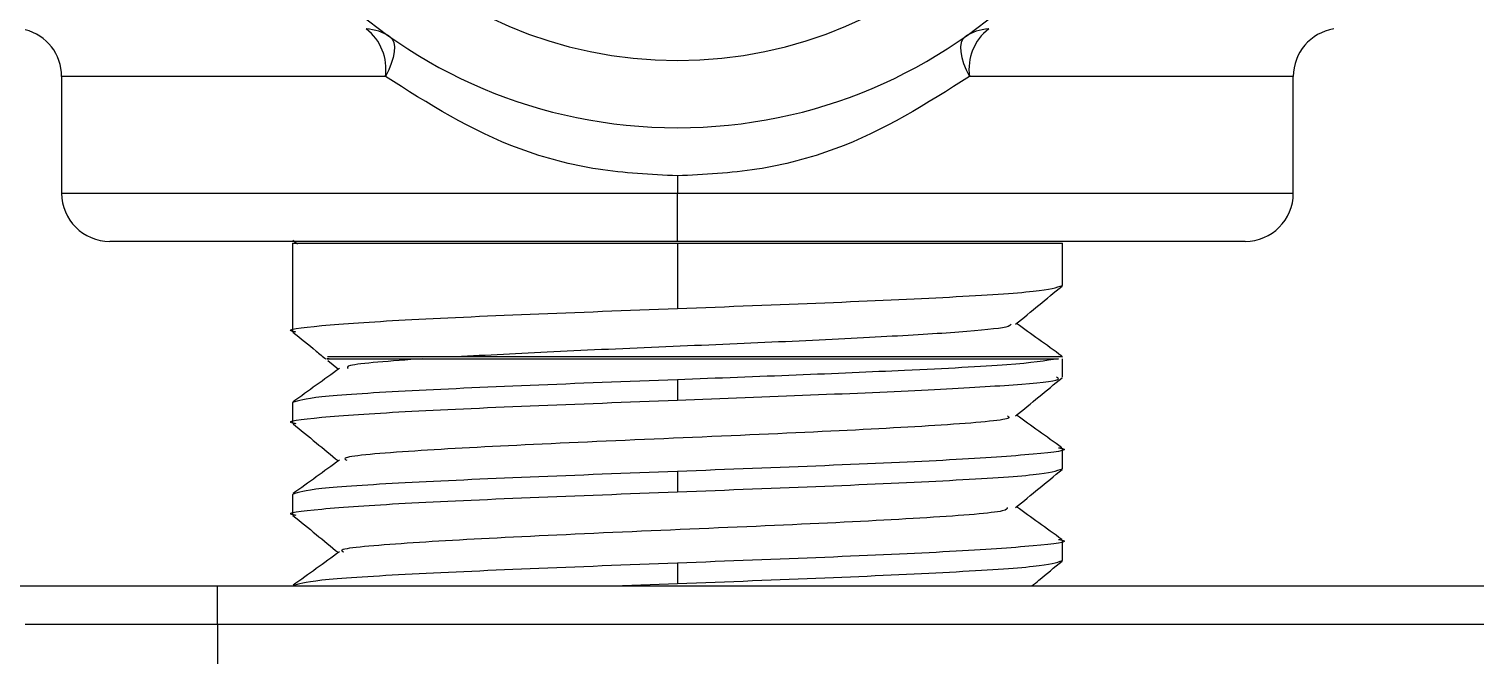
# Model space of a CAD drawing. Header units: centimetres. Extents: x -13594 to 4017, y -3206 to 1780.
# Drawn here: x -7183.06 to -7163.23, y -1845 to -1836.42 of the extents above; entities that cross this region are included whole.
import ezdxf

# ---------------------------------------------------------------- set-up
doc = ezdxf.new("R2010")
doc.units = ezdxf.units.CM

msp = doc.modelspace()

# ---------------------------------------------------------------- linework, layer by layer
at = {"color": 7, "linetype": 'Continuous', "lineweight": 25}
for p, q in [((-7182.609, -1837.068), (-7182.609, -1838.668)), ((-7178.169, -1837.068), (-7182.609, -1837.068)), ((-7165.718, -1837.068), (-7170.158, -1837.068)), ((-7165.718, -1838.668), (-7165.718, -1837.068)), ((-7174.164, -1838.431), (-7174.164, -1838.668)), ((-7182.609, -1838.668), (-7174.164, -1838.668)), ((-7174.164, -1839.328), (-7174.164, -1838.668)), ((-7174.164, -1838.668), (-7165.718, -1838.668)), ((-7174.164, -1839.328), (-7181.949, -1839.328)), ((-7179.442, -1839.354), (-7179.442, -1840.282)), ((-7179.442, -1839.354), (-7174.164, -1839.354)), ((-7179.437, -1839.314), (-7179.376, -1839.364)), ((-7166.378, -1839.328), (-7174.164, -1839.328)), ((-7174.164, -1839.354), (-7174.164, -1840.248)), ((-7174.164, -1839.354), (-7168.885, -1839.354)), ((-7168.885, -1839.934), (-7168.885, -1839.354)), ((-7179.442, -1840.282), (-7179.442, -1840.562)), ((-7178.959, -1840.963), (-7178.814, -1841.082)), ((-7168.935, -1840.9), (-7168.885, -1840.912)), ((-7168.885, -1841.19), (-7168.885, -1840.938)), ((-7174.164, -1841.225), (-7174.164, -1841.505)), ((-7179.442, -1841.539), (-7179.442, -1841.819)), ((-7168.885, -1842.447), (-7168.885, -1842.167)), ((-7174.164, -1842.482), (-7174.164, -1842.761)), ((-7179.442, -1842.796), (-7179.442, -1843.076)), ((-7168.885, -1843.704), (-7168.885, -1843.424)), ((-7174.164, -1843.738), (-7174.164, -1844.018)), ((-7183.638, -1844.052), (-7180.471, -1844.052)), ((-7180.471, -1844.58), (-7180.471, -1844.052)), ((-7180.471, -1844.052), (-7156.712, -1844.052)), ((-7175.04, -1844.052), (-7174.164, -1844.018)), ((-7180.471, -1844.58), (-7183.11, -1844.58)), ((-7180.471, -1844.58), (-7180.471, -1864.004)), ((-7156.712, -1844.58), (-7180.471, -1844.58))]:
    msp.add_line(p, q, dxfattribs=at).dxf.unprotected_set("ltscale", 0)
at = {"color": 7, "linetype": 'Continuous', "lineweight": 25, "flags": 128}
for points in [[(-7178.103, -1836.527), (-7178.073, -1836.559), (-7178.053, -1836.604), (-7178.045, -1836.661), (-7178.048, -1836.729), (-7178.063, -1836.806), (-7178.088, -1836.889), (-7178.124, -1836.977), (-7178.169, -1837.068)], [(-7170.224, -1836.527), (-7170.254, -1836.559), (-7170.274, -1836.604), (-7170.282, -1836.661), (-7170.279, -1836.729), (-7170.265, -1836.806), (-7170.239, -1836.889), (-7170.203, -1836.977), (-7170.158, -1837.068)]]:
    msp.add_lwpolyline(points, dxfattribs=at).dxf.unprotected_set("ltscale", 0)
at = {"color": 7, "linetype": 'Continuous', "lineweight": 25}
for centre, radius, start, end in [((-7174.164, -1830.909), 6.862, 180, 0), ((-7174.164, -1830.909), 5.938, 180, 0), ((-7183.269, -1837.068), 0.66, 0, 76.1135), ((-7178.457, -1837.034), 0.618, 55.0364, 87.6276), ((-7178.857, -1836.967), 0.696, 351.6743, 52.2805), ((-7169.87, -1837.034), 0.618, 92.3724, 124.9636), ((-7169.47, -1836.967), 0.696, 127.7195, 188.3257), ((-7165.058, -1837.068), 0.66, 99.2069, 180), ((-7181.949, -1838.668), 0.66, 180, 270), ((-7166.378, -1838.668), 0.66, 270, 0)]:
    msp.add_arc(centre, radius, start, end, dxfattribs=at).dxf.unprotected_set("ltscale", 0)
for points, knots in [([(-7174.164, -1838.431), (-7174.529, -1838.412), (-7175.269, -1838.374), (-7176.696, -1838.001), (-7177.581, -1837.44), (-7178.169, -1837.068)], [0, 0, 0, 0, 0.246865, 0.499961, 1, 1, 1, 1]), ([(-7170.158, -1837.068), (-7170.746, -1837.44), (-7171.631, -1838.001), (-7173.057, -1838.374), (-7173.798, -1838.412), (-7174.164, -1838.431)], [0, 0, 0, 0, 0.499847, 0.753037, 1, 1, 1, 1]), ([(-7169.526, -1840.464), (-7169.42, -1840.377), (-7169.208, -1840.203), (-7168.996, -1840.029), (-7168.89, -1839.942)], [0, 0, 0, 0, 0.499978, 1, 1, 1, 1]), ([(-7179.396, -1840.571), (-7179.413, -1840.568), (-7179.576, -1840.539), (-7179.117, -1840.483), (-7178.007, -1840.405), (-7176.233, -1840.326), (-7174.853, -1840.274), (-7174.164, -1840.248)], [0, 0, 0, 0, 0.0279365, 0.2709524, 0.5139683, 0.7569841, 1, 1, 1, 1]), ([(-7179.437, -1840.571), (-7179.331, -1840.657), (-7179.18, -1840.781), (-7179.03, -1840.905), (-7178.985, -1840.941)], [0, 0, 0, 0, 0.703479, 1, 1, 1, 1]), ([(-7169.588, -1840.464), (-7169.597, -1840.477), (-7169.619, -1840.512), (-7170.239, -1840.574), (-7171.321, -1840.637), (-7172.746, -1840.708), (-7174.324, -1840.774), (-7175.91, -1840.843), (-7176.774, -1840.889), (-7177.206, -1840.912)], [0, 0, 0, 0, 0.088536, 0.241793, 0.391778, 0.544808, 0.695664, 0.847591, 1, 1, 1, 1]), ([(-7168.892, -1840.901), (-7168.998, -1840.825), (-7169.205, -1840.675), (-7169.412, -1840.526), (-7169.513, -1840.453)], [0, 0, 0, 0, 0.511733, 1, 1, 1, 1]), ([(-7178.939, -1840.938), (-7178.954, -1840.938), (-7179.028, -1840.938), (-7178.645, -1840.938), (-7177.987, -1840.938), (-7177.658, -1840.938)], [0, 0, 0, 0, 0.1136251, 0.555875, 1, 1, 1, 1]), ([(-7177.206, -1840.912), (-7177.594, -1840.912), (-7178.368, -1840.912), (-7178.963, -1840.912), (-7178.961, -1840.912), (-7178.961, -1840.912)], [0, 0, 0, 0, 0.376132, 0.752241, 1, 1, 1, 1]), ([(-7177.658, -1840.938), (-7178.093, -1840.969), (-7178.723, -1841.014), (-7178.693, -1841.057), (-7178.684, -1841.071)], [0, 0, 0, 0, 0.689704, 1, 1, 1, 1]), ([(-7177.658, -1840.938), (-7177.335, -1840.938), (-7176.689, -1840.938), (-7175.386, -1840.938), (-7173.976, -1840.938), (-7172.555, -1840.938), (-7171.24, -1840.938), (-7170.149, -1840.938), (-7169.318, -1840.938), (-7169.064, -1840.938), (-7168.937, -1840.938)], [0, 0, 0, 0, 0.124878, 0.249821, 0.374818, 0.499866, 0.624905, 0.749903, 0.874886, 1, 1, 1, 1]), ([(-7168.885, -1840.912), (-7168.948, -1840.912), (-7169.074, -1840.912), (-7169.738, -1840.912), (-7170.694, -1840.912), (-7171.916, -1840.912), (-7173.298, -1840.912), (-7174.723, -1840.912), (-7176.102, -1840.912), (-7176.837, -1840.912), (-7177.206, -1840.912)], [0, 0, 0, 0, 0.1248, 0.249791, 0.374839, 0.499819, 0.624723, 0.749509, 0.874382, 1, 1, 1, 1]), ([(-7168.937, -1840.938), (-7169.119, -1840.966), (-7169.479, -1841.021), (-7170.883, -1841.092), (-7172.501, -1841.163), (-7173.612, -1841.204), (-7174.164, -1841.225)], [0, 0, 0, 0, 0.281785, 0.558601, 0.780662, 1, 1, 1, 1]), ([(-7178.8, -1841.071), (-7178.906, -1841.148), (-7179.118, -1841.3), (-7179.329, -1841.453), (-7179.435, -1841.529)], [0, 0, 0, 0, 0.49997, 1, 1, 1, 1]), ([(-7174.164, -1841.505), (-7173.543, -1841.481), (-7172.297, -1841.434), (-7170.655, -1841.362), (-7169.48, -1841.294), (-7168.886, -1841.233), (-7168.946, -1841.2), (-7168.965, -1841.19)], [0, 0, 0, 0, 0.224896, 0.451342, 0.674764, 0.902087, 1, 1, 1, 1]), ([(-7169.526, -1841.72), (-7169.42, -1841.634), (-7169.208, -1841.46), (-7168.996, -1841.286), (-7168.89, -1841.199)], [0, 0, 0, 0, 0.499978, 1, 1, 1, 1]), ([(-7179.394, -1841.828), (-7179.412, -1841.825), (-7179.576, -1841.796), (-7179.117, -1841.74), (-7178.007, -1841.662), (-7176.233, -1841.583), (-7174.853, -1841.531), (-7174.164, -1841.505)], [0, 0, 0, 0, 0.028836, 0.271627, 0.514418, 0.757209, 1, 1, 1, 1]), ([(-7179.436, -1841.828), (-7179.331, -1841.914), (-7179.123, -1842.085), (-7178.916, -1842.255), (-7178.814, -1842.338)], [0, 0, 0, 0, 0.5104408, 1, 1, 1, 1]), ([(-7169.636, -1841.721), (-7169.621, -1841.732), (-7169.565, -1841.773), (-7170.452, -1841.848), (-7172.103, -1841.936), (-7174.223, -1842.027), (-7176.332, -1842.119), (-7177.944, -1842.207), (-7178.785, -1842.28), (-7178.716, -1842.319), (-7178.7, -1842.328)], [0, 0, 0, 0, 0.055895, 0.206658, 0.355494, 0.505208, 0.655215, 0.803909, 0.954754, 1, 1, 1, 1]), ([(-7168.892, -1842.157), (-7168.998, -1842.081), (-7169.205, -1841.932), (-7169.412, -1841.783), (-7169.513, -1841.71)], [0, 0, 0, 0, 0.511911, 1, 1, 1, 1]), ([(-7168.939, -1842.157), (-7168.919, -1842.16), (-7168.751, -1842.19), (-7169.209, -1842.246), (-7170.321, -1842.325), (-7172.094, -1842.403), (-7173.474, -1842.455), (-7174.164, -1842.482)], [0, 0, 0, 0, 0.032616, 0.274462, 0.516308, 0.758154, 1, 1, 1, 1]), ([(-7178.8, -1842.328), (-7178.906, -1842.404), (-7179.117, -1842.557), (-7179.329, -1842.71), (-7179.435, -1842.786)], [0, 0, 0, 0, 0.499968, 1, 1, 1, 1]), ([(-7169.526, -1842.977), (-7169.42, -1842.89), (-7169.208, -1842.716), (-7168.996, -1842.543), (-7168.89, -1842.456)], [0, 0, 0, 0, 0.499979, 1, 1, 1, 1]), ([(-7179.395, -1843.085), (-7179.412, -1843.082), (-7179.576, -1843.052), (-7179.117, -1842.997), (-7178.007, -1842.918), (-7176.233, -1842.84), (-7174.853, -1842.788), (-7174.164, -1842.761)], [0, 0, 0, 0, 0.028214, 0.271161, 0.514107, 0.757054, 1, 1, 1, 1]), ([(-7169.642, -1842.978), (-7169.641, -1842.993), (-7169.637, -1843.038), (-7170.651, -1843.117), (-7172.397, -1843.207), (-7174.54, -1843.296), (-7176.615, -1843.39), (-7178.117, -1843.477), (-7178.85, -1843.545), (-7178.751, -1843.58), (-7178.738, -1843.585)], [0, 0, 0, 0, 0.07829, 0.22858, 0.377933, 0.526963, 0.677532, 0.825977, 0.976786, 1, 1, 1, 1]), ([(-7168.892, -1843.414), (-7168.998, -1843.338), (-7169.205, -1843.189), (-7169.412, -1843.04), (-7169.513, -1842.967)], [0, 0, 0, 0, 0.5119593, 1, 1, 1, 1]), ([(-7179.437, -1843.084), (-7179.331, -1843.171), (-7179.123, -1843.341), (-7178.916, -1843.512), (-7178.814, -1843.595)], [0, 0, 0, 0, 0.510254, 1, 1, 1, 1]), ([(-7168.939, -1843.414), (-7168.919, -1843.417), (-7168.751, -1843.447), (-7169.209, -1843.503), (-7170.321, -1843.581), (-7172.094, -1843.66), (-7173.474, -1843.712), (-7174.164, -1843.738)], [0, 0, 0, 0, 0.032663, 0.274497, 0.516332, 0.758166, 1, 1, 1, 1]), ([(-7178.8, -1843.585), (-7178.906, -1843.661), (-7179.117, -1843.814), (-7179.329, -1843.967), (-7179.435, -1844.043)], [0, 0, 0, 0, 0.499968, 1, 1, 1, 1]), ([(-7169.304, -1844.052), (-7169.272, -1844.026), (-7169.134, -1843.913), (-7168.996, -1843.799), (-7168.89, -1843.712)], [0, 0, 0, 0, 0.232838, 1, 1, 1, 1])]:
    msp.add_open_spline(points, degree=3, knots=knots, dxfattribs=at).dxf.unprotected_set("ltscale", 0)
for points in [[(-7174.164, -1840.248), (-7173.472, -1840.222), (-7172.089, -1840.169), (-7170.344, -1840.091), (-7169.123, -1840.012), (-7168.965, -1839.96), (-7168.885, -1839.934)], [(-7174.164, -1841.225), (-7174.855, -1841.251), (-7176.239, -1841.303), (-7177.983, -1841.382), (-7179.204, -1841.461), (-7179.363, -1841.513), (-7179.442, -1841.539)], [(-7174.164, -1842.482), (-7174.855, -1842.508), (-7176.239, -1842.56), (-7177.983, -1842.639), (-7179.204, -1842.717), (-7179.363, -1842.77), (-7179.442, -1842.796)], [(-7174.164, -1842.761), (-7173.472, -1842.735), (-7172.089, -1842.683), (-7170.344, -1842.604), (-7169.123, -1842.526), (-7168.965, -1842.473), (-7168.885, -1842.447)], [(-7174.164, -1843.738), (-7174.855, -1843.765), (-7176.239, -1843.817), (-7177.983, -1843.896), (-7179.204, -1843.974), (-7179.363, -1844.026), (-7179.442, -1844.053)], [(-7174.164, -1844.018), (-7173.472, -1843.992), (-7172.089, -1843.94), (-7170.344, -1843.861), (-7169.123, -1843.782), (-7168.965, -1843.73), (-7168.885, -1843.704)]]:
    msp.add_open_spline(points, degree=3, dxfattribs=at).dxf.unprotected_set("ltscale", 0)

doc.saveas('drawing.dxf')
